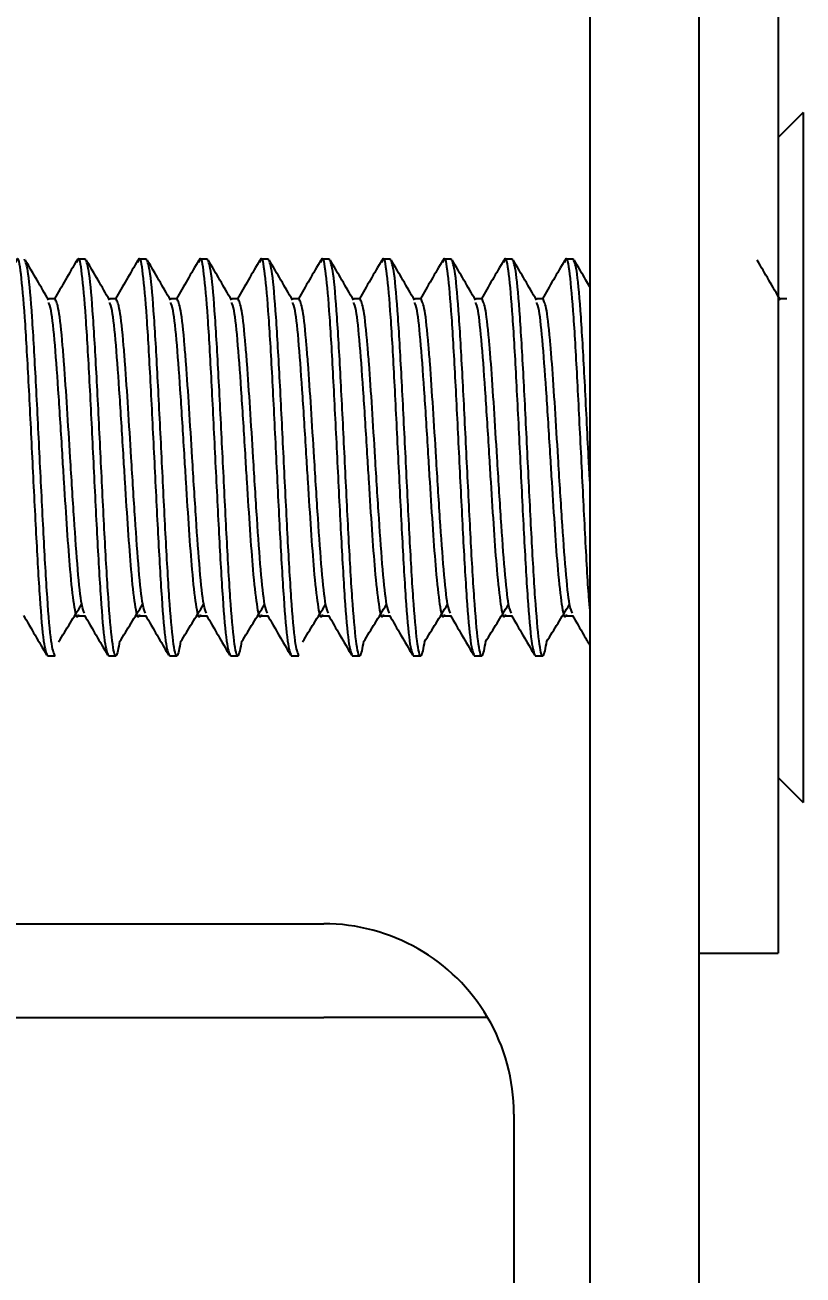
# Model space of a CAD drawing. Header units: millimetres. Extents: x 1293 to 41893, y 1011 to 26911.
# Drawn here: x 18054.27 to 18079.2, y 16918.09 to 16958.13 of the extents above; entities that cross this region are included whole.
import ezdxf

# ---------------------------------------------------------------- set-up
doc = ezdxf.new("R2010")
doc.units = ezdxf.units.MM
doc.header["$LTSCALE"] = 50
for name, color, linetype in [('CAPA_1', 7, 'Continuous'), ('CLIP_BAR', 5, 'Continuous'), ('PASILLOS', 2, 'Continuous')]:
    doc.layers.add(name, color=color, linetype=linetype)
doc.styles.add('SLDTEXTSTYLE0', font='TXT', dxfattribs={"width": 0.75})
doc.dimstyles.new('SLDDIMSTYLE0', dxfattribs={"dimtxt": 100, "dimasz": 100, "dimexe": 0, "dimexo": 0.0625, "dimgap": 25, "dimtad": 2, "dimdec": 0, "dimrnd": 1e-09, "dimzin": 12, "dimdsep": 46, "dimtxsty": 'SLDTEXTSTYLE0', "dimsah": 1, "dimcen": 0.09, "dimadec": 0, "dimazin": 3, "dimtfac": 1, "dimtdec": 0, "dimtofl": 0, "dimtmove": 0, "dimatfit": 3, "dimfxl": 1, "dimfrac": 2, "dimtolj": 1, "dimtzin": 12, "dimarcsym": 0})

# ---------------------------------------------------------------- blocks, each defined once
blk = doc.blocks.new('_D_14')
at = {"layer": 'CAPA_1', "transparency": 16777216}
for p, q in [((18071.792, 17936.065), (18755.522, 17936.065)), ((18705.522, 17936.065), (18705.522, 13669.207)), ((18071.317, 13669.207), (18755.522, 13669.207))]:
    blk.add_line(p, q, dxfattribs=at)
for points in [[(18705.522, 17936.065), (18690.137, 17836.065), (18720.907, 17836.065)], [(18705.522, 13669.207), (18720.907, 13769.207), (18690.137, 13769.207)]]:
    blk.add_solid(points, dxfattribs=at)
at = {"layer": 'CAPA_1', "transparency": 16777216, "insert": (18576.615, 15654.859), "char_height": 100, "attachment_point": 1, "rotation": 90, "style": 'SLDTEXTSTYLE0'}
blk.add_mtext('4267', dxfattribs=at)

msp = doc.modelspace()

# ---------------------------------------------------------------- linework, layer by layer
at = {"layer": 'CLIP_BAR', "linetype": 'Continuous', "lineweight": 25}
for p, q in [((18072.3688232, 17007.231889), (18072.3688232, 16880.231889)), ((18075.8648232, 17007.231889), (18075.8648232, 16880.231889)), ((18078.4048232, 16960.146639), (18078.4048232, 16928.396639)), ((18079.1985732, 16955.320639), (18078.4048232, 16954.526889)), ((18079.1985732, 16955.320639), (18079.1985732, 16933.222639)), ((18056.2111309, 16950.621639), (18055.9669001, 16950.621639)), ((18058.164977, 16950.621639), (18057.9207462, 16950.621639)), ((18060.1188232, 16950.621639), (18059.8745924, 16950.621639)), ((18062.0726693, 16950.621639), (18061.8284386, 16950.621639)), ((18064.0265155, 16950.621639), (18063.7822847, 16950.621639)), ((18065.9803616, 16950.621639), (18065.7361309, 16950.621639)), ((18067.9342078, 16950.621639), (18067.689977, 16950.621639)), ((18069.8880539, 16950.621639), (18069.6438232, 16950.621639)), ((18071.8419001, 16950.621639), (18071.5976693, 16950.621639)), ((18055.2342493, 16949.3525787), (18055.0065827, 16949.3525787)), ((18057.1880954, 16949.3525787), (18056.9604288, 16949.3525787)), ((18059.1419416, 16949.3525787), (18058.914275, 16949.3525787)), ((18061.0957877, 16949.3525787), (18060.8681211, 16949.3525787)), ((18063.0496339, 16949.3525787), (18062.8219673, 16949.3525787)), ((18065.00348, 16949.3525787), (18064.7758134, 16949.3525787)), ((18066.9573262, 16949.3525787), (18066.7296596, 16949.3525787)), ((18068.9111723, 16949.3525787), (18068.6835057, 16949.3525787)), ((18070.8650185, 16949.3525787), (18070.6373519, 16949.3525787)), ((18078.6804031, 16949.3525787), (18078.4527365, 16949.3525787)), ((18055.9836543, 16939.1978396), (18056.1902041, 16939.1978396)), ((18057.9375005, 16939.1978396), (18058.1440503, 16939.1978396)), ((18059.8913467, 16939.1978396), (18060.0978964, 16939.1978396)), ((18061.8451928, 16939.1978396), (18062.0517426, 16939.1978396)), ((18063.799039, 16939.1978396), (18064.0055887, 16939.1978396)), ((18065.7528851, 16939.1978396), (18065.9594349, 16939.1978396)), ((18067.7067313, 16939.1978396), (18067.913281, 16939.1978396)), ((18069.6605774, 16939.1978396), (18069.8671272, 16939.1978396)), ((18071.6144236, 16939.1978396), (18071.8209733, 16939.1978396)), ((18054.989977, 16937.921639), (18055.2342078, 16937.921639)), ((18056.9438232, 16937.921639), (18057.1880539, 16937.921639)), ((18058.8976693, 16937.921639), (18059.1419001, 16937.921639)), ((18060.8515155, 16937.921639), (18061.0957462, 16937.921639)), ((18062.8053616, 16937.921639), (18063.0495924, 16937.921639)), ((18064.7592078, 16937.921639), (18065.0034386, 16937.921639)), ((18066.7130539, 16937.921639), (18066.9572847, 16937.921639)), ((18068.6669001, 16937.921639), (18068.9111309, 16937.921639)), ((18070.6207462, 16937.921639), (18070.864977, 16937.921639)), ((18078.4048232, 16934.016389), (18079.1985732, 16933.222639)), ((18075.8648232, 16928.396639), (18078.4048232, 16928.396639))]:
    msp.add_line(p, q, dxfattribs=at)
for points, knots in [([(18053.9855468, 16950.5125143), (18053.9947207, 16950.5548966), (18054.044357, 16950.7842093), (18054.1339492, 16950.2411462), (18054.2586976, 16948.8926939), (18054.3784934, 16946.7604107), (18054.501517, 16944.2734569), (18054.6245317, 16941.775616), (18054.7443539, 16939.6759067), (18054.8690048, 16938.207426), (18054.9497437, 16938.0166869), (18054.989977, 16937.921639)], [0, 0, 0, 0, 0.0275023519, 0.1488038211, 0.2709261513, 0.3920013051, 0.5137511759, 0.6355010468, 0.7565762006, 0.8786985308, 1, 1, 1, 1]), ([(18055.2342078, 16937.921639), (18055.1939745, 16938.0166977), (18055.1132356, 16938.2074584), (18054.9885846, 16939.6757767), (18054.8687629, 16941.7760998), (18054.7457462, 16944.271639), (18054.6227296, 16946.7671783), (18054.5029079, 16948.8675013), (18054.3782569, 16950.3358197), (18054.297518, 16950.5265803), (18054.2572847, 16950.621639)], [0, 0, 0, 0, 0.1247318895, 0.2503078541, 0.374807028, 0.5, 0.625192972, 0.7496921459, 0.8752681105, 1, 1, 1, 1]), ([(18055.0280748, 16949.3155496), (18054.9047906, 16949.5278877), (18054.6581225, 16949.9527354), (18054.4117467, 16950.377915), (18054.2885091, 16950.5905906)], [0, 0, 0, 0, 0.4997982368, 1, 1, 1, 1]), ([(18055.939462, 16950.5976775), (18055.8161547, 16950.3849053), (18055.575602, 16949.9698212), (18055.3347268, 16949.5548403), (18055.2173243, 16949.3525787)], [0, 0, 0, 0, 0.5126002289, 1, 1, 1, 1]), ([(18055.939393, 16950.5125143), (18055.9485669, 16950.5548966), (18055.9982031, 16950.7842093), (18056.0877954, 16950.2411462), (18056.2125437, 16948.8926939), (18056.3323395, 16946.7604107), (18056.4553631, 16944.2734569), (18056.5783779, 16941.775616), (18056.6982001, 16939.6759067), (18056.822851, 16938.207426), (18056.9035899, 16938.0166869), (18056.9438232, 16937.921639)], [0, 0, 0, 0, 0.0275023519, 0.1488038211, 0.2709261513, 0.3920013051, 0.5137511759, 0.6355010468, 0.7565762006, 0.8786985308, 1, 1, 1, 1]), ([(18057.3046388, 16938.3841481), (18057.2657248, 16938.1654237), (18057.1863153, 16937.7190868), (18057.0671277, 16938.2640925), (18056.9424185, 16939.6607064), (18056.8226123, 16941.7801482), (18056.6995915, 16944.2705515), (18056.576576, 16946.7674677), (18056.456754, 16948.8674236), (18056.3321031, 16950.335839), (18056.2513642, 16950.5265868), (18056.2111309, 16950.621639)], [0, 0, 0, 0, 0.1070321757, 0.2184137397, 0.3305490356, 0.441722792, 0.5535160878, 0.6653093837, 0.7764831401, 0.888618436, 1, 1, 1, 1]), ([(18056.981921, 16949.3155496), (18056.8586367, 16949.5278877), (18056.6119687, 16949.9527354), (18056.3655929, 16950.377915), (18056.2423553, 16950.5905906)], [0, 0, 0, 0, 0.4997982368, 1, 1, 1, 1]), ([(18057.8933082, 16950.5976775), (18057.7700008, 16950.3849053), (18057.5294481, 16949.9698212), (18057.2885729, 16949.5548403), (18057.1711704, 16949.3525787)], [0, 0, 0, 0, 0.5126002289, 1, 1, 1, 1]), ([(18057.8932391, 16950.5125143), (18057.9024131, 16950.5548966), (18057.9520493, 16950.7842093), (18058.0416415, 16950.2411462), (18058.1663899, 16948.8926939), (18058.2861857, 16946.7604107), (18058.4092093, 16944.2734569), (18058.532224, 16941.775616), (18058.6520462, 16939.6759067), (18058.7766971, 16938.207426), (18058.857436, 16938.0166869), (18058.8976693, 16937.921639)], [0, 0, 0, 0, 0.0275023519, 0.1488038211, 0.2709261513, 0.3920013051, 0.5137511759, 0.6355010468, 0.7565762006, 0.8786985308, 1, 1, 1, 1]), ([(18059.258485, 16938.3841481), (18059.2195709, 16938.1654237), (18059.1401615, 16937.7190868), (18059.0209739, 16938.2640925), (18058.8962647, 16939.6607064), (18058.7764585, 16941.7801482), (18058.6534377, 16944.2705515), (18058.5304222, 16946.7674677), (18058.4106001, 16948.8674236), (18058.2859492, 16950.335839), (18058.2052103, 16950.5265868), (18058.164977, 16950.621639)], [0, 0, 0, 0, 0.1070321757, 0.2184137397, 0.3305490356, 0.441722792, 0.5535160878, 0.6653093837, 0.7764831401, 0.888618436, 1, 1, 1, 1]), ([(18058.9357671, 16949.3155496), (18058.8124829, 16949.5278877), (18058.5658148, 16949.9527354), (18058.319439, 16950.377915), (18058.1962014, 16950.5905906)], [0, 0, 0, 0, 0.49979823678, 1, 1, 1, 1]), ([(18059.8471543, 16950.5976775), (18059.723847, 16950.3849053), (18059.4832943, 16949.9698212), (18059.2424191, 16949.5548403), (18059.1250166, 16949.3525787)], [0, 0, 0, 0, 0.5126002289, 1, 1, 1, 1]), ([(18059.8470853, 16950.5125143), (18059.8562592, 16950.5548966), (18059.9058955, 16950.7842093), (18059.9954877, 16950.2411462), (18060.120236, 16948.8926939), (18060.2400318, 16946.7604107), (18060.3630554, 16944.2734569), (18060.4860702, 16941.775616), (18060.6058924, 16939.6759067), (18060.7305433, 16938.207426), (18060.8112822, 16938.0166869), (18060.8515155, 16937.921639)], [0, 0, 0, 0, 0.0275023519, 0.1488038211, 0.2709261513, 0.3920013051, 0.5137511759, 0.6355010468, 0.7565762006, 0.8786985308, 1, 1, 1, 1]), ([(18061.2123311, 16938.3841481), (18061.1734171, 16938.1654237), (18061.0940076, 16937.7190868), (18060.9748201, 16938.2640925), (18060.8501108, 16939.6607064), (18060.7303046, 16941.7801482), (18060.6072838, 16944.2705515), (18060.4842683, 16946.7674677), (18060.3644463, 16948.8674236), (18060.2397954, 16950.335839), (18060.1590565, 16950.5265868), (18060.1188232, 16950.621639)], [0, 0, 0, 0, 0.1070321757, 0.2184137397, 0.3305490356, 0.441722792, 0.5535160878, 0.6653093837, 0.7764831401, 0.888618436, 1, 1, 1, 1]), ([(18060.8896133, 16949.3155496), (18060.766329, 16949.5278877), (18060.519661, 16949.9527354), (18060.2732852, 16950.377915), (18060.1500476, 16950.5905906)], [0, 0, 0, 0, 0.4997982368, 1, 1, 1, 1]), ([(18061.8010005, 16950.5976775), (18061.6776931, 16950.3849053), (18061.4371404, 16949.9698212), (18061.1962652, 16949.5548403), (18061.0788627, 16949.3525787)], [0, 0, 0, 0, 0.5126002289, 1, 1, 1, 1]), ([(18061.8009314, 16950.5125143), (18061.8101054, 16950.5548966), (18061.8597416, 16950.7842093), (18061.9493339, 16950.2411462), (18062.0740822, 16948.8926939), (18062.193878, 16946.7604107), (18062.3169016, 16944.2734569), (18062.4399163, 16941.775616), (18062.5597386, 16939.6759067), (18062.6843894, 16938.207426), (18062.7651283, 16938.0166869), (18062.8053616, 16937.921639)], [0, 0, 0, 0, 0.0275023519, 0.1488038211, 0.2709261513, 0.3920013051, 0.5137511759, 0.6355010468, 0.7565762006, 0.8786985308, 1, 1, 1, 1]), ([(18063.0495924, 16937.921639), (18063.0093591, 16938.0166977), (18062.9286202, 16938.2074584), (18062.8039692, 16939.6757767), (18062.6841475, 16941.7760998), (18062.5611309, 16944.271639), (18062.4381142, 16946.7671783), (18062.3182925, 16948.8675013), (18062.1936415, 16950.3358197), (18062.1129026, 16950.5265803), (18062.0726693, 16950.621639)], [0, 0, 0, 0, 0.1247318895, 0.2503078541, 0.374807028, 0.5, 0.625192972, 0.7496921459, 0.8752681105, 1, 1, 1, 1]), ([(18062.8434594, 16949.3155496), (18062.7201752, 16949.5278877), (18062.4735072, 16949.9527354), (18062.2271314, 16950.377915), (18062.1038937, 16950.5905906)], [0, 0, 0, 0, 0.4997982368, 1, 1, 1, 1]), ([(18063.7548467, 16950.5976775), (18063.6315393, 16950.3849053), (18063.3909866, 16949.9698212), (18063.1501114, 16949.5548403), (18063.0327089, 16949.3525787)], [0, 0, 0, 0, 0.5126002289, 1, 1, 1, 1]), ([(18063.7547776, 16950.5125143), (18063.7639515, 16950.5548966), (18063.8135878, 16950.7842093), (18063.90318, 16950.2411462), (18064.0279284, 16948.8926939), (18064.1477241, 16946.7604107), (18064.2707477, 16944.2734569), (18064.3937625, 16941.775616), (18064.5135847, 16939.6759067), (18064.6382356, 16938.207426), (18064.7189745, 16938.0166869), (18064.7592078, 16937.921639)], [0, 0, 0, 0, 0.0275023519, 0.1488038211, 0.2709261513, 0.3920013051, 0.5137511759, 0.6355010468, 0.7565762006, 0.8786985308, 1, 1, 1, 1]), ([(18065.1200234, 16938.3841481), (18065.0811094, 16938.1654237), (18065.0016999, 16937.7190868), (18064.8825124, 16938.2640925), (18064.7578031, 16939.6607064), (18064.6379969, 16941.7801482), (18064.5149761, 16944.2705515), (18064.3919606, 16946.7674677), (18064.2721386, 16948.8674236), (18064.1474877, 16950.335839), (18064.0667488, 16950.5265868), (18064.0265155, 16950.621639)], [0, 0, 0, 0, 0.1070321757, 0.2184137397, 0.3305490356, 0.441722792, 0.5535160878, 0.6653093837, 0.7764831401, 0.888618436, 1, 1, 1, 1]), ([(18064.7973056, 16949.3155496), (18064.6740213, 16949.5278877), (18064.4273533, 16949.9527354), (18064.1809775, 16950.377915), (18064.0577399, 16950.5905906)], [0, 0, 0, 0, 0.4997982368, 1, 1, 1, 1]), ([(18065.7086928, 16950.5976775), (18065.5853854, 16950.3849053), (18065.3448327, 16949.9698212), (18065.1039575, 16949.5548403), (18064.986555, 16949.3525787)], [0, 0, 0, 0, 0.5126002289, 1, 1, 1, 1]), ([(18065.7086238, 16950.5125143), (18065.7177977, 16950.5548966), (18065.7674339, 16950.7842093), (18065.8570262, 16950.2411462), (18065.9817745, 16948.8926939), (18066.1015703, 16946.7604107), (18066.2245939, 16944.2734569), (18066.3476086, 16941.775616), (18066.4674309, 16939.6759067), (18066.5920817, 16938.207426), (18066.6728206, 16938.0166869), (18066.7130539, 16937.921639)], [0, 0, 0, 0, 0.0275023519, 0.1488038211, 0.2709261513, 0.3920013051, 0.5137511759, 0.6355010468, 0.7565762006, 0.8786985308, 1, 1, 1, 1]), ([(18067.0738696, 16938.3841481), (18067.0349555, 16938.1654237), (18066.9555461, 16937.7190868), (18066.8363585, 16938.2640925), (18066.7116493, 16939.6607064), (18066.5918431, 16941.7801482), (18066.4688223, 16944.2705515), (18066.3458068, 16946.7674677), (18066.2259848, 16948.8674236), (18066.1013338, 16950.335839), (18066.0205949, 16950.5265868), (18065.9803616, 16950.621639)], [0, 0, 0, 0, 0.1070321757, 0.2184137397, 0.3305490356, 0.441722792, 0.5535160878, 0.6653093837, 0.7764831401, 0.888618436, 1, 1, 1, 1]), ([(18066.7511517, 16949.3155496), (18066.6278675, 16949.5278877), (18066.3811995, 16949.9527354), (18066.1348237, 16950.377915), (18066.0115861, 16950.5905906)], [0, 0, 0, 0, 0.49979823678, 1, 1, 1, 1]), ([(18067.662539, 16950.5976775), (18067.5392316, 16950.3849053), (18067.2986789, 16949.9698212), (18067.0578037, 16949.5548403), (18066.9404012, 16949.3525787)], [0, 0, 0, 0, 0.5126002289, 1, 1, 1, 1]), ([(18067.6624699, 16950.5125143), (18067.6716438, 16950.5548966), (18067.7212801, 16950.7842093), (18067.8108723, 16950.2411462), (18067.9356207, 16948.8926939), (18068.0554164, 16946.7604107), (18068.17844, 16944.2734569), (18068.3014548, 16941.775616), (18068.421277, 16939.6759067), (18068.5459279, 16938.207426), (18068.6266668, 16938.0166869), (18068.6669001, 16937.921639)], [0, 0, 0, 0, 0.0275023519, 0.1488038211, 0.2709261513, 0.3920013051, 0.5137511759, 0.6355010468, 0.7565762006, 0.8786985308, 1, 1, 1, 1]), ([(18069.0277157, 16938.3841481), (18068.9888017, 16938.1654237), (18068.9093923, 16937.7190868), (18068.7902047, 16938.2640925), (18068.6654954, 16939.6607064), (18068.5456892, 16941.7801482), (18068.4226684, 16944.2705515), (18068.2996529, 16946.7674677), (18068.1798309, 16948.8674236), (18068.05518, 16950.335839), (18067.9744411, 16950.5265868), (18067.9342078, 16950.621639)], [0, 0, 0, 0, 0.1070321757, 0.2184137397, 0.3305490356, 0.441722792, 0.5535160878, 0.6653093837, 0.7764831401, 0.888618436, 1, 1, 1, 1]), ([(18068.7049979, 16949.3155496), (18068.5817136, 16949.5278877), (18068.3350456, 16949.9527354), (18068.0886698, 16950.377915), (18067.9654322, 16950.5905906)], [0, 0, 0, 0, 0.49979823678, 1, 1, 1, 1]), ([(18069.6163851, 16950.5976775), (18069.4930777, 16950.3849053), (18069.252525, 16949.9698212), (18069.0116499, 16949.5548403), (18068.8942473, 16949.3525787)], [0, 0, 0, 0, 0.5126002289, 1, 1, 1, 1]), ([(18069.6163161, 16950.5125143), (18069.62549, 16950.5548966), (18069.6751262, 16950.7842093), (18069.7647185, 16950.2411462), (18069.8894668, 16948.8926939), (18070.0092626, 16946.7604107), (18070.1322862, 16944.2734569), (18070.2553009, 16941.775616), (18070.3751232, 16939.6759067), (18070.499774, 16938.207426), (18070.5805129, 16938.0166869), (18070.6207462, 16937.921639)], [0, 0, 0, 0, 0.0275023519, 0.1488038211, 0.2709261513, 0.3920013051, 0.5137511759, 0.6355010468, 0.7565762006, 0.8786985308, 1, 1, 1, 1]), ([(18070.9815619, 16938.3841481), (18070.9426478, 16938.1654237), (18070.8632384, 16937.7190868), (18070.7440508, 16938.2640925), (18070.6193416, 16939.6607064), (18070.4995354, 16941.7801482), (18070.3765146, 16944.2705515), (18070.2534991, 16946.7674677), (18070.1336771, 16948.8674236), (18070.0090261, 16950.335839), (18069.9282873, 16950.5265868), (18069.8880539, 16950.621639)], [0, 0, 0, 0, 0.1070321757, 0.2184137397, 0.3305490356, 0.441722792, 0.5535160878, 0.6653093837, 0.7764831401, 0.888618436, 1, 1, 1, 1]), ([(18070.658844, 16949.3155496), (18070.5355598, 16949.5278877), (18070.2888918, 16949.9527354), (18070.042516, 16950.377915), (18069.9192784, 16950.5905906)], [0, 0, 0, 0, 0.4997982368, 1, 1, 1, 1]), ([(18071.5702313, 16950.5976775), (18071.4469239, 16950.3849053), (18071.2063712, 16949.9698212), (18070.965496, 16949.5548403), (18070.8480935, 16949.3525787)], [0, 0, 0, 0, 0.5126002289, 1, 1, 1, 1]), ([(18071.5701622, 16950.5125143), (18071.5793361, 16950.5548951), (18071.6289724, 16950.7842001), (18071.7185649, 16950.2413537), (18071.8433119, 16948.891946), (18071.9631129, 16946.7631736), (18072.0861169, 16944.2630807), (18072.2092046, 16941.8142427), (18072.3014715, 16940.0529415), (18072.3556627, 16939.4842311), (18072.3688232, 16939.3461183)], [0, 0, 0, 0, 0.0345762931, 0.18707798352, 0.34061167049, 0.49282883444, 0.64589426093, 0.79895968742, 0.95117685137, 1, 1, 1, 1]), ([(18072.3688232, 16943.508726), (18072.3560104, 16943.7621062), (18072.3023259, 16944.8237467), (18072.2072823, 16946.7746859), (18072.0875401, 16948.8654842), (18071.9628681, 16950.3363218), (18071.882132, 16950.5267473), (18071.8419001, 16950.621639)], [0, 0, 0, 0, 0.0727803416, 0.3049431111, 0.5358192741, 0.7686922801, 1, 1, 1, 1]), ([(18072.3688232, 16949.7357106), (18072.3268481, 16949.8080179), (18072.1615011, 16950.0928484), (18071.9963501, 16950.3779014), (18071.8731245, 16950.5905906)], [0, 0, 0, 0, 0.253860877, 1, 1, 1, 1]), ([(18078.4742287, 16949.3155496), (18078.3509444, 16949.5278877), (18078.1042764, 16949.9527354), (18077.8579006, 16950.377915), (18077.734663, 16950.5905906)], [0, 0, 0, 0, 0.49979823678, 1, 1, 1, 1]), ([(18055.9834139, 16939.2431191), (18055.9779069, 16939.223757), (18055.9319414, 16939.0621467), (18055.8461888, 16939.5019343), (18055.7289517, 16940.5014858), (18055.6266941, 16941.9299568), (18055.5420547, 16943.2101946), (18055.4549356, 16944.6682747), (18055.3549881, 16946.2721147), (18055.2357463, 16947.9404831), (18055.1233768, 16949.0323321), (18055.0547639, 16949.176896), (18055.0266847, 16949.2360575)], [0, 0, 0, 0, 0.0173248475, 0.1446059612, 0.2727507905, 0.3744103263, 0.4773387016, 0.5282886896, 0.6560416124, 0.7830845945, 0.9112294238, 1, 1, 1, 1]), ([(18056.181576, 16939.2845155), (18056.1511249, 16939.3471998), (18056.0801423, 16939.493319), (18055.965452, 16940.6007434), (18055.845812, 16942.2724905), (18055.7302771, 16944.1440019), (18055.6247273, 16945.8744928), (18055.5425773, 16947.0760639), (18055.4553098, 16948.179789), (18055.3549948, 16949.1257711), (18055.2744016, 16949.2770702), (18055.2342479, 16949.3524514)], [0, 0, 0, 0, 0.0972345688, 0.2266570687, 0.3549667354, 0.4839934213, 0.5878155288, 0.6916121498, 0.7420698126, 0.8714923125, 1, 1, 1, 1]), ([(18057.93726, 16939.2431191), (18057.931753, 16939.223757), (18057.8857876, 16939.0621467), (18057.800035, 16939.5019343), (18057.6827979, 16940.5014858), (18057.5805403, 16941.9299568), (18057.4959009, 16943.2101946), (18057.4087818, 16944.6682747), (18057.3088343, 16946.2721147), (18057.1895925, 16947.9404831), (18057.077223, 16949.0323321), (18057.00861, 16949.176896), (18056.9805308, 16949.2360575)], [0, 0, 0, 0, 0.0173248475, 0.1446059612, 0.2727507905, 0.3744103263, 0.4773387016, 0.5282886896, 0.6560416124, 0.7830845945, 0.9112294238, 1, 1, 1, 1]), ([(18058.1354221, 16939.2845155), (18058.104971, 16939.3471998), (18058.0339884, 16939.493319), (18057.9192982, 16940.6007434), (18057.7996582, 16942.2724905), (18057.6841232, 16944.1440019), (18057.5785734, 16945.8744928), (18057.4964234, 16947.0760639), (18057.409156, 16948.179789), (18057.308841, 16949.1257711), (18057.2282477, 16949.2770702), (18057.188094, 16949.3524514)], [0, 0, 0, 0, 0.0972345688, 0.2266570687, 0.3549667354, 0.4839934213, 0.5878155288, 0.6916121498, 0.7420698126, 0.8714923125, 1, 1, 1, 1]), ([(18059.8911062, 16939.2431191), (18059.8855992, 16939.223757), (18059.8396338, 16939.0621467), (18059.7538811, 16939.5019343), (18059.636644, 16940.5014858), (18059.5343864, 16941.9299568), (18059.449747, 16943.2101946), (18059.3626279, 16944.6682747), (18059.2626804, 16946.2721147), (18059.1434386, 16947.9404831), (18059.0310691, 16949.0323321), (18058.9624562, 16949.176896), (18058.934377, 16949.2360575)], [0, 0, 0, 0, 0.0173248475, 0.1446059612, 0.2727507905, 0.3744103263, 0.4773387016, 0.5282886896, 0.6560416124, 0.7830845945, 0.9112294238, 1, 1, 1, 1]), ([(18060.0892683, 16939.2845155), (18060.0588172, 16939.3471998), (18059.9878346, 16939.493319), (18059.8731443, 16940.6007434), (18059.7535043, 16942.2724905), (18059.6379694, 16944.1440019), (18059.5324196, 16945.8744928), (18059.4502696, 16947.0760639), (18059.3630021, 16948.179789), (18059.2626871, 16949.1257711), (18059.1820939, 16949.2770702), (18059.1419402, 16949.3524514)], [0, 0, 0, 0, 0.0972345688, 0.2266570687, 0.3549667354, 0.4839934213, 0.5878155288, 0.6916121498, 0.7420698126, 0.8714923125, 1, 1, 1, 1]), ([(18061.8449523, 16939.2431191), (18061.8394453, 16939.223757), (18061.7934799, 16939.0621467), (18061.7077273, 16939.5019343), (18061.5904902, 16940.5014858), (18061.4882326, 16941.9299568), (18061.4035932, 16943.2101946), (18061.3164741, 16944.6682747), (18061.2165266, 16946.2721147), (18061.0972848, 16947.9404831), (18060.9849153, 16949.0323321), (18060.9163023, 16949.176896), (18060.8882231, 16949.2360575)], [0, 0, 0, 0, 0.0173248475, 0.1446059612, 0.2727507905, 0.3744103263, 0.4773387016, 0.5282886896, 0.6560416124, 0.7830845945, 0.9112294238, 1, 1, 1, 1]), ([(18062.0431144, 16939.2845155), (18062.0126633, 16939.3471998), (18061.9416807, 16939.493319), (18061.8269905, 16940.6007434), (18061.7073505, 16942.2724905), (18061.5918155, 16944.1440019), (18061.4862657, 16945.8744928), (18061.4041158, 16947.0760639), (18061.3168483, 16948.179789), (18061.2165333, 16949.1257711), (18061.13594, 16949.2770702), (18061.0957863, 16949.3524514)], [0, 0, 0, 0, 0.0972345688, 0.2266570687, 0.3549667354, 0.4839934213, 0.5878155288, 0.6916121498, 0.7420698126, 0.8714923125, 1, 1, 1, 1]), ([(18063.7987985, 16939.2431191), (18063.7932915, 16939.223757), (18063.7473261, 16939.0621467), (18063.6615734, 16939.5019343), (18063.5443363, 16940.5014858), (18063.4420787, 16941.9299568), (18063.3574393, 16943.2101946), (18063.2703202, 16944.6682747), (18063.1703727, 16946.2721147), (18063.0511309, 16947.9404831), (18062.9387614, 16949.0323321), (18062.8701485, 16949.176896), (18062.8420693, 16949.2360575)], [0, 0, 0, 0, 0.0173248475, 0.1446059612, 0.2727507905, 0.3744103263, 0.4773387016, 0.5282886896, 0.6560416124, 0.7830845945, 0.9112294238, 1, 1, 1, 1]), ([(18063.9969606, 16939.2845155), (18063.9665095, 16939.3471998), (18063.8955269, 16939.493319), (18063.7808366, 16940.6007434), (18063.6611966, 16942.2724905), (18063.5456617, 16944.1440019), (18063.4401119, 16945.8744928), (18063.3579619, 16947.0760639), (18063.2706944, 16948.179789), (18063.1703794, 16949.1257711), (18063.0897862, 16949.2770702), (18063.0496325, 16949.3524514)], [0, 0, 0, 0, 0.0972345688, 0.2266570687, 0.3549667354, 0.4839934213, 0.5878155288, 0.6916121498, 0.7420698126, 0.8714923125, 1, 1, 1, 1]), ([(18065.7526446, 16939.2431191), (18065.7471377, 16939.223757), (18065.7011722, 16939.0621467), (18065.6154196, 16939.5019343), (18065.4981825, 16940.5014858), (18065.3959249, 16941.9299568), (18065.3112855, 16943.2101946), (18065.2241664, 16944.6682747), (18065.1242189, 16946.2721147), (18065.0049771, 16947.9404831), (18064.8926076, 16949.0323321), (18064.8239946, 16949.176896), (18064.7959155, 16949.2360575)], [0, 0, 0, 0, 0.0173248475, 0.1446059612, 0.2727507905, 0.3744103263, 0.4773387016, 0.5282886896, 0.6560416124, 0.7830845945, 0.9112294238, 1, 1, 1, 1]), ([(18065.9508067, 16939.2845155), (18065.9203556, 16939.3471998), (18065.849373, 16939.493319), (18065.7346828, 16940.6007434), (18065.6150428, 16942.2724905), (18065.4995079, 16944.1440019), (18065.393958, 16945.8744928), (18065.3118081, 16947.0760639), (18065.2245406, 16948.179789), (18065.1242256, 16949.1257711), (18065.0436323, 16949.2770702), (18065.0034787, 16949.3524514)], [0, 0, 0, 0, 0.0972345688, 0.2266570687, 0.3549667354, 0.4839934213, 0.5878155288, 0.6916121498, 0.7420698126, 0.8714923125, 1, 1, 1, 1]), ([(18067.7064908, 16939.2431191), (18067.7009838, 16939.223757), (18067.6550184, 16939.0621467), (18067.5692657, 16939.5019343), (18067.4520286, 16940.5014858), (18067.3497711, 16941.9299568), (18067.2651316, 16943.2101946), (18067.1780125, 16944.6682747), (18067.078065, 16946.2721147), (18066.9588232, 16947.9404831), (18066.8464537, 16949.0323321), (18066.7778408, 16949.176896), (18066.7497616, 16949.2360575)], [0, 0, 0, 0, 0.0173248475, 0.1446059612, 0.2727507905, 0.3744103263, 0.4773387016, 0.5282886896, 0.6560416124, 0.7830845945, 0.9112294238, 1, 1, 1, 1]), ([(18067.9046529, 16939.2845155), (18067.8742018, 16939.3471998), (18067.8032192, 16939.493319), (18067.6885289, 16940.6007434), (18067.568889, 16942.2724905), (18067.453354, 16944.1440019), (18067.3478042, 16945.8744928), (18067.2656542, 16947.0760639), (18067.1783867, 16948.179789), (18067.0780717, 16949.1257711), (18066.9974785, 16949.2770702), (18066.9573248, 16949.3524514)], [0, 0, 0, 0, 0.0972345688, 0.2266570687, 0.3549667354, 0.4839934213, 0.5878155288, 0.6916121498, 0.7420698126, 0.8714923125, 1, 1, 1, 1]), ([(18069.660337, 16939.2431191), (18069.65483, 16939.223757), (18069.6088645, 16939.0621467), (18069.5231119, 16939.5019343), (18069.4058748, 16940.5014858), (18069.3036172, 16941.9299568), (18069.2189778, 16943.2101946), (18069.1318587, 16944.6682747), (18069.0319112, 16946.2721147), (18068.9126694, 16947.9404831), (18068.8002999, 16949.0323321), (18068.731687, 16949.176896), (18068.7036078, 16949.2360575)], [0, 0, 0, 0, 0.0173248475, 0.1446059612, 0.2727507905, 0.3744103263, 0.4773387016, 0.5282886896, 0.6560416124, 0.7830845945, 0.9112294238, 1, 1, 1, 1]), ([(18069.8584991, 16939.2845155), (18069.8280479, 16939.3471998), (18069.7570653, 16939.493319), (18069.6423751, 16940.6007434), (18069.5227351, 16942.2724905), (18069.4072002, 16944.1440019), (18069.3016503, 16945.8744928), (18069.2195004, 16947.0760639), (18069.1322329, 16948.179789), (18069.0319179, 16949.1257711), (18068.9513247, 16949.2770702), (18068.911171, 16949.3524514)], [0, 0, 0, 0, 0.0972345688, 0.2266570687, 0.3549667354, 0.4839934213, 0.5878155288, 0.6916121498, 0.7420698126, 0.8714923125, 1, 1, 1, 1]), ([(18071.6141831, 16939.2431191), (18071.6086761, 16939.223757), (18071.5627107, 16939.0621467), (18071.476958, 16939.5019343), (18071.359721, 16940.5014858), (18071.2574634, 16941.9299568), (18071.1728239, 16943.2101946), (18071.0857048, 16944.6682747), (18070.9857573, 16946.2721147), (18070.8665155, 16947.9404831), (18070.754146, 16949.0323321), (18070.6855331, 16949.176896), (18070.6574539, 16949.2360575)], [0, 0, 0, 0, 0.0173248475, 0.1446059612, 0.2727507905, 0.3744103263, 0.4773387016, 0.5282886896, 0.6560416124, 0.7830845945, 0.9112294238, 1, 1, 1, 1]), ([(18071.8123452, 16939.2845155), (18071.7818941, 16939.3471998), (18071.7109115, 16939.493319), (18071.5962212, 16940.6007434), (18071.4765813, 16942.2724905), (18071.3610463, 16944.1440019), (18071.2554965, 16945.8744928), (18071.1733465, 16947.0760639), (18071.086079, 16948.179789), (18070.985764, 16949.1257711), (18070.9051708, 16949.2770702), (18070.8650171, 16949.3524514)], [0, 0, 0, 0, 0.0972345688, 0.2266570687, 0.3549667354, 0.4839934213, 0.5878155288, 0.6916121498, 0.7420698126, 0.8714923125, 1, 1, 1, 1]), ([(18055.3508571, 16938.3666824), (18055.4734154, 16938.5666097), (18055.7185164, 16938.966439), (18055.9636664, 16939.3643848), (18056.0862336, 16939.5633451)], [0, 0, 0, 0, 0.5000317469, 1, 1, 1, 1]), ([(18057.3047032, 16938.3666824), (18057.4272615, 16938.5666097), (18057.6723626, 16938.966439), (18057.9175126, 16939.3643848), (18058.0400798, 16939.5633451)], [0, 0, 0, 0, 0.5000317469, 1, 1, 1, 1]), ([(18059.2585494, 16938.3666824), (18059.3811077, 16938.5666097), (18059.6262087, 16938.966439), (18059.8713587, 16939.3643848), (18059.9939259, 16939.5633451)], [0, 0, 0, 0, 0.50003174691, 1, 1, 1, 1]), ([(18061.2123955, 16938.3666824), (18061.3349538, 16938.5666097), (18061.5800549, 16938.966439), (18061.8252049, 16939.3643848), (18061.9477721, 16939.5633451)], [0, 0, 0, 0, 0.5000317469, 1, 1, 1, 1]), ([(18063.1662417, 16938.3666824), (18063.2888, 16938.5666097), (18063.5339011, 16938.966439), (18063.779051, 16939.3643848), (18063.9016182, 16939.5633451)], [0, 0, 0, 0, 0.5000317469, 1, 1, 1, 1]), ([(18065.1200878, 16938.3666824), (18065.2426461, 16938.5666097), (18065.4877472, 16938.966439), (18065.7328972, 16939.3643848), (18065.8554644, 16939.5633451)], [0, 0, 0, 0, 0.5000317469, 1, 1, 1, 1]), ([(18067.073934, 16938.3666824), (18067.1964923, 16938.5666097), (18067.4415934, 16938.966439), (18067.6867433, 16939.3643848), (18067.8093105, 16939.5633451)], [0, 0, 0, 0, 0.50003174691, 1, 1, 1, 1]), ([(18069.0277801, 16938.3666824), (18069.1503384, 16938.5666097), (18069.3954395, 16938.966439), (18069.6405895, 16939.3643848), (18069.7631567, 16939.5633451)], [0, 0, 0, 0, 0.5000317469, 1, 1, 1, 1]), ([(18070.9816263, 16938.3666824), (18071.1041846, 16938.5666097), (18071.3492857, 16938.966439), (18071.5944356, 16939.3643848), (18071.7170029, 16939.5633451)], [0, 0, 0, 0, 0.5000317469, 1, 1, 1, 1]), ([(18054.2263989, 16939.2150054), (18054.3493232, 16939.0031722), (18054.5952199, 16938.579423), (18054.840975, 16938.1553801), (18054.9638766, 16937.9433173)], [0, 0, 0, 0, 0.4999024016, 1, 1, 1, 1]), ([(18056.1802451, 16939.2150054), (18056.3031694, 16939.0031722), (18056.549066, 16938.579423), (18056.7948212, 16938.1553801), (18056.9177227, 16937.9433173)], [0, 0, 0, 0, 0.4999024016, 1, 1, 1, 1]), ([(18058.1340912, 16939.2150054), (18058.2570155, 16939.0031722), (18058.5029122, 16938.579423), (18058.7486673, 16938.1553801), (18058.8715689, 16937.9433173)], [0, 0, 0, 0, 0.4999024016, 1, 1, 1, 1]), ([(18060.0879374, 16939.2150054), (18060.2108617, 16939.0031722), (18060.4567583, 16938.579423), (18060.7025135, 16938.1553801), (18060.825415, 16937.9433173)], [0, 0, 0, 0, 0.4999024016, 1, 1, 1, 1]), ([(18062.0417835, 16939.2150054), (18062.1647078, 16939.0031722), (18062.4106045, 16938.579423), (18062.6563596, 16938.1553801), (18062.7792612, 16937.9433173)], [0, 0, 0, 0, 0.4999024016, 1, 1, 1, 1]), ([(18063.9956297, 16939.2150054), (18064.118554, 16939.0031722), (18064.3644506, 16938.579423), (18064.6102058, 16938.1553801), (18064.7331074, 16937.9433173)], [0, 0, 0, 0, 0.4999024016, 1, 1, 1, 1]), ([(18065.9494758, 16939.2150054), (18066.0724002, 16939.0031722), (18066.3182968, 16938.579423), (18066.5640519, 16938.1553801), (18066.6869535, 16937.9433173)], [0, 0, 0, 0, 0.4999024016, 1, 1, 1, 1]), ([(18067.903322, 16939.2150054), (18068.0262463, 16939.0031722), (18068.2721429, 16938.579423), (18068.5178981, 16938.1553801), (18068.6407997, 16937.9433173)], [0, 0, 0, 0, 0.4999024016, 1, 1, 1, 1]), ([(18069.8571681, 16939.2150054), (18069.9800925, 16939.0031722), (18070.2259891, 16938.579423), (18070.4717443, 16938.1553801), (18070.5946458, 16937.9433173)], [0, 0, 0, 0, 0.4999024016, 1, 1, 1, 1]), ([(18071.8110143, 16939.2150054), (18071.9339424, 16939.0031801), (18072.1199265, 16938.6826989), (18072.3058035, 16938.3619957), (18072.3688232, 16938.2532647)], [0, 0, 0, 0, 0.6609605191, 1, 1, 1, 1])]:
    msp.add_open_spline(points, degree=3, knots=knots, dxfattribs=at)
at = {"layer": 'PASILLOS', "linetype": 'Continuous', "lineweight": 25}
for p, q in [((18037.9338232, 16929.338389), (18063.8418232, 16929.338389)), ((18037.9338232, 16926.338389), (18063.8418232, 16926.338389)), ((18069.0931087, 16926.338389), (18063.8418232, 16926.338389)), ((18069.9378232, 16923.242389), (18069.9378232, 14682.034389))]:
    msp.add_line(p, q, dxfattribs=at)
for start, end in [(30.52232248, 90), (0, 30.52232248)]:
    msp.add_arc((18063.8418232, 16923.242389), 6.096, start, end, dxfattribs=at)

# ---------------------------------------------------------------- dimensions: what is measured, and where the dimension line sits
at = {"layer": 'CAPA_1'}
dim = msp.add_linear_dim(base=(18705.5220747, 13669.207389), p1=(18008.2918232, 17936.065389), p2=(18007.8168232, 13669.207389), angle=90, dimstyle='SLDDIMSTYLE0', dxfattribs=at)
dim.commit()
dim.dimension.update_dxf_attribs({"geometry": '_D_14', "text_midpoint": (18705.5220747, 15802.636389), "dimtype": 160})

doc.saveas('drawing.dxf')
